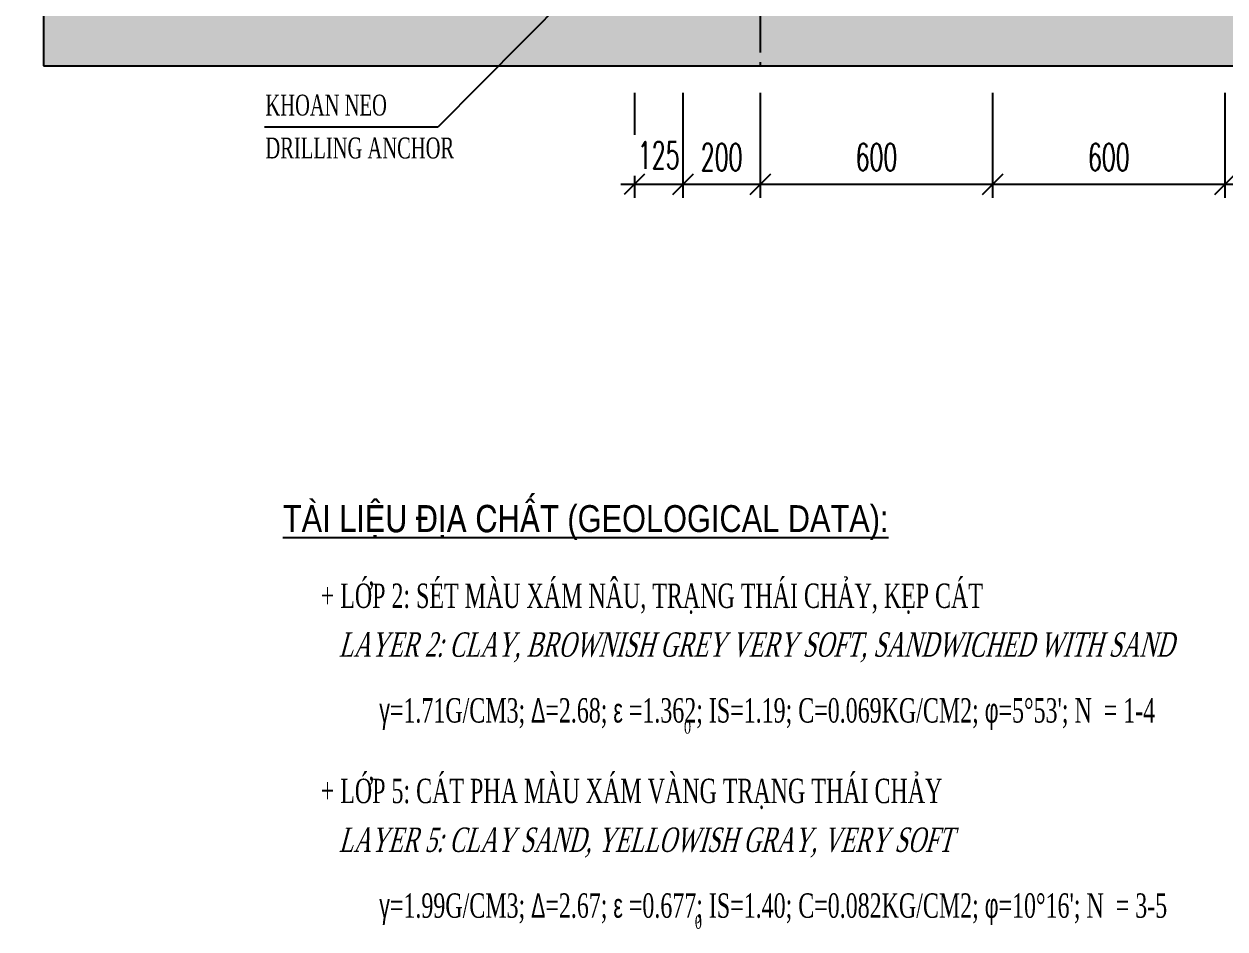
# Model space of a CAD drawing. Extents: x 9472 to 112692, y 46655 to 72187.
# Drawn here: x 97672 to 100773, y 63190 to 65527 of the extents above; entities that cross this region are included whole.
import ezdxf

# ---------------------------------------------------------------- set-up
doc = ezdxf.new("R2010")
doc.units = 0
doc.header["$LTSCALE"] = 10
doc.header["$MEASUREMENT"] = 0
doc.linetypes.add('CENTER', pattern=[2, 1.25, -0.25, 0.25, -0.25])
doc.layers.get('0').update_dxf_attribs({"color": 6, "linetype": 'CONTINUOUS'})
for name, color, linetype in [('Hatch', 8, 'CONTINUOUS'), ('Hatch coc', 8, 'CONTINUOUS'), ('Kich thuoc', 2, 'CONTINUOUS'), ('Net vang', 8, 'CONTINUOUS'), ('Text', 4, 'CONTINUOUS'), ('Tim', 8, 'CENTER')]:
    doc.layers.add(name, color=color, linetype=linetype)
doc.styles.add('Kichthuoc', font='romans.shx', dxfattribs={"width": 0.6})
doc.styles.get("Standard").update_dxf_attribs({"font": 'vntimeh.shx', "width": 0.65})
doc.styles.add('Ten', font='Vharialn.ttf')
doc.dimstyles.new('Dim 350', dxfattribs={"dimscale": 350, "dimtxt": 0.2, "dimasz": 0.15, "dimexe": 0.1, "dimexo": 0.2, "dimgap": 0.1, "dimtad": 1, "dimdec": 0, "dimlfac": -1, "dimzin": 0, "dimdsep": 46, "dimtxsty": 'Kichthuoc', "dimblk": 'OBLIQUE', "dimcen": 0.1, "dimdle": 0.1, "dimclrd": 2, "dimclre": 2, "dimclrt": 4, "dimadec": 0, "dimazin": 0, "dimtfac": 1, "dimtdec": 0, "dimtix": 1, "dimtmove": 2, "dimatfit": 3, "dimfxl": 1, "dimtfill": 1, "dimtolj": 1, "dimtzin": 0, "dimarcsym": 0})
doc.dimstyles.new('Le 350', dxfattribs={"dimscale": 350, "dimtxt": 0.2, "dimasz": 0.15, "dimexe": 0.1, "dimexo": 0.2, "dimgap": 0.1, "dimtad": 1, "dimdec": 0, "dimzin": 0, "dimdsep": 46, "dimtxsty": 'Kichthuoc', "dimblk": 'ARCHTICK', "dimcen": 0, "dimdle": 0.1, "dimclrd": 2, "dimclre": 2, "dimclrt": 256, "dimadec": 0, "dimazin": 0, "dimtfac": 1, "dimtdec": 0, "dimtix": 1, "dimtmove": 2, "dimatfit": 3, "dimfxl": 1, "dimtolj": 1, "dimtzin": 0, "dimarcsym": 0})

# ---------------------------------------------------------------- blocks, each defined once
blk = doc.blocks.new('_Oblique')
at = {"color": 0, "linetype": 'ByBlock', "lineweight": -2}
blk.add_line((-0.5, -0.5), (0.5, 0.5), dxfattribs=at)
blk = doc.blocks.new('*D30')
at = {"layer": 'Kich thuoc', "color": 2, "lineweight": -2}
for p, q in [((100773.2, 65348.7), (100773.2, 65077.7)), ((101373.2, 65348.7), (101373.2, 65077.7)), ((100738.2, 65112.7), (101408.2, 65112.7))]:
    blk.add_line(p, q, dxfattribs=at)
at = {"layer": 'Kich thuoc', "color": 2, "lineweight": -2, "xscale": 52.5, "yscale": 52.5, "zscale": 52.5, "rotation": 180}
blk.add_blockref('_Oblique', (100773.2, 65112.7), dxfattribs=at)
at = {"layer": 'Kich thuoc', "color": 2, "lineweight": -2, "xscale": 52.5, "yscale": 52.5, "zscale": 52.5}
blk.add_blockref('_Oblique', (101373.2, 65112.7), dxfattribs=at)
at = {"layer": 'Kich thuoc', "color": 4, "insert": (101073.2, 65182.7), "char_height": 70, "attachment_point": 5, "style": 'Kichthuoc', "bg_fill": 3, "box_fill_scale": 1.25, "bg_fill_color": 9, "bg_fill_true_color": 13158600, "bg_fill_transparency": 11732736}
blk.add_mtext('\\A1;600', dxfattribs=at)
blk = doc.blocks.new('*D34')
at = {"layer": 'Kich thuoc', "color": 2, "lineweight": -2}
for p, q in [((99573.2, 65348.7), (99573.2, 65077.7)), ((100173.2, 65348.7), (100173.2, 65077.7)), ((99538.2, 65112.7), (100208.2, 65112.7))]:
    blk.add_line(p, q, dxfattribs=at)
at = {"layer": 'Kich thuoc', "color": 2, "lineweight": -2, "xscale": 52.5, "yscale": 52.5, "zscale": 52.5, "rotation": 180}
blk.add_blockref('_Oblique', (99573.2, 65112.7), dxfattribs=at)
at = {"layer": 'Kich thuoc', "color": 2, "lineweight": -2, "xscale": 52.5, "yscale": 52.5, "zscale": 52.5}
blk.add_blockref('_Oblique', (100173.2, 65112.7), dxfattribs=at)
at = {"layer": 'Kich thuoc', "color": 4, "insert": (99873.2, 65182.7), "char_height": 70, "attachment_point": 5, "style": 'Kichthuoc', "bg_fill": 3, "box_fill_scale": 1.25, "bg_fill_color": 9, "bg_fill_true_color": 13158600, "bg_fill_transparency": 3747904}
blk.add_mtext('\\A1;600', dxfattribs=at)
blk = doc.blocks.new('*D35')
at = {"layer": 'Kich thuoc', "color": 2, "lineweight": -2}
for p, q in [((99248.2, 65348.7), (99248.2, 65077.7)), ((99373.2, 65348.7), (99373.2, 65077.7)), ((99213.2, 65112.7), (99408.2, 65112.7))]:
    blk.add_line(p, q, dxfattribs=at)
at = {"layer": 'Kich thuoc', "color": 4, "insert": (99310.7, 65187.7), "char_height": 70, "attachment_point": 5, "style": 'Kichthuoc', "bg_fill": 3, "box_fill_scale": 1.25, "bg_fill_color": 9, "bg_fill_true_color": 13158600, "bg_fill_transparency": 15242508}
blk.add_mtext('\\A1;125', dxfattribs=at)
at = {"layer": 'Kich thuoc', "color": 2, "lineweight": -2, "xscale": 52.5, "yscale": 52.5, "zscale": 52.5, "rotation": 180}
blk.add_blockref('_Oblique', (99248.2, 65112.7), dxfattribs=at)
at = {"layer": 'Kich thuoc', "color": 2, "lineweight": -2, "xscale": 52.5, "yscale": 52.5, "zscale": 52.5}
blk.add_blockref('_Oblique', (99373.2, 65112.7), dxfattribs=at)
blk = doc.blocks.new('*D36')
at = {"layer": 'Kich thuoc', "color": 2, "lineweight": -2}
for p, q in [((100173.2, 65348.7), (100173.2, 65077.7)), ((100773.2, 65348.7), (100773.2, 65077.7)), ((100138.2, 65112.7), (100808.2, 65112.7))]:
    blk.add_line(p, q, dxfattribs=at)
at = {"layer": 'Kich thuoc', "color": 2, "lineweight": -2, "xscale": 52.5, "yscale": 52.5, "zscale": 52.5, "rotation": 180}
blk.add_blockref('_Oblique', (100173.2, 65112.7), dxfattribs=at)
at = {"layer": 'Kich thuoc', "color": 2, "lineweight": -2, "xscale": 52.5, "yscale": 52.5, "zscale": 52.5}
blk.add_blockref('_Oblique', (100773.2, 65112.7), dxfattribs=at)
at = {"layer": 'Kich thuoc', "color": 4, "insert": (100473.2, 65182.7), "char_height": 70, "attachment_point": 5, "style": 'Kichthuoc', "bg_fill": 3, "box_fill_scale": 1.25, "bg_fill_color": 9, "bg_fill_true_color": 13158600, "bg_fill_transparency": 3747904}
blk.add_mtext('\\A1;600', dxfattribs=at)
blk = doc.blocks.new('_ArchTick')
at = {"color": 0, "linetype": 'ByBlock', "const_width": 0.15}
blk.add_lwpolyline([(-0.5, -0.5), (0.5, 0.5)], dxfattribs=at)
blk = doc.blocks.new('*D157')
at = {"layer": 'Hatch', "color": 2, "lineweight": -2}
for p, q in [((99373.2, 65348.7), (99373.2, 65077.7)), ((99573.2, 65348.7), (99573.2, 65077.7)), ((99338.2, 65112.7), (99608.2, 65112.7))]:
    blk.add_line(p, q, dxfattribs=at)
at = {"layer": 'Hatch', "color": 2, "lineweight": -2, "xscale": 52.5, "yscale": 52.5, "zscale": 52.5, "rotation": 180}
blk.add_blockref('_Oblique', (99373.2, 65112.7), dxfattribs=at)
at = {"layer": 'Hatch', "color": 2, "lineweight": -2, "xscale": 52.5, "yscale": 52.5, "zscale": 52.5}
blk.add_blockref('_Oblique', (99573.2, 65112.7), dxfattribs=at)
at = {"layer": 'Hatch', "color": 4, "insert": (99473.2, 65182.7), "char_height": 70, "attachment_point": 5, "style": 'Kichthuoc', "bg_fill": 3, "box_fill_scale": 1.25, "bg_fill_color": 9, "bg_fill_true_color": 13158600, "bg_fill_transparency": 11732736}
blk.add_mtext('\\A1;200', dxfattribs=at)

msp = doc.modelspace()

# ---------------------------------------------------------------- linework, layer by layer
at = {"layer": 'Hatch coc'}
msp.add_lwpolyline([(97721.9, 68853.4), (97721.9, 67943.7), (97771.9, 67943.7), (97671.9, 67883.7), (97721.9, 67883.7), (97721.9, 65418.7)], dxfattribs=at)
at = {"layer": 'Net vang'}
msp.add_lwpolyline([(97721.9, 65418.7), (101727.3, 65418.7), (101727.3, 65468.7), (101787.3, 65368.7), (101787.3, 65418.7), (108214, 65418.7)], dxfattribs=at)

# ---------------------------------------------------------------- texts
at = {"layer": 'Text'}
for s, height, width, p in [('khoan neo', 54, 0.65, (98295.3, 65290.2)), ('drilling anchor', 54, 0.65, (98295.3, 65179.4)), ('+ líp 2: sÐt mµu x¸m n©u, tr¹ng th¸i ch¶y, kÑp c¸t', 63, 0.65, (98438.2, 64018.7)), ('0', 34.7, 0.7, (99376.1, 63694.2)), ('+ líp 5: c¸t pha mµu x¸m vµng tr¹ng th¸i ch¶y', 63, 0.65, (98438.2, 63514.7)), ('0', 34.7, 0.7, (99404.3, 63190.2))]:
    msp.add_text(s, height=height, dxfattribs=dict(at, width=width)).set_placement(p)
at = {"layer": 'Text', "style": 'Ten'}
msp.add_text('%%uTµi liÖu ®Þa chÊt (geological data):', height=69.3, dxfattribs=at).set_placement((98340.3, 64214.8))
at = {"layer": 'Text', "oblique": 15, "width": 0.65}
for s, p in [('   layer 2: clay, brownish grey very soft, sandwiched with sand', (98438.2, 63892.7)), ('   layer 5: clay sand, yellowish gray, very soft', (98438.2, 63388.7))]:
    msp.add_text(s, height=63, dxfattribs=at).set_placement(p)
at = {"layer": 'Text', "char_height": 63, "width": 13860, "attachment_point": 7}
for s, insert in [("{\\Fgreeks.shx|c1;g}=1.71g/cm3; {\\Fgreeks.shx|c0;D}=2.68; {\\Fgreeks.shx|c1;e} =1.362; iS=1.19; C=0.069kg/cm2; {\\Fgreeks.shx|c1;f}=5°53'; n  = 1-4", (98589.4, 63703.7)), ("{\\Fgreeks.shx|c1;g}=1.99g/cm3; {\\Fgreeks.shx|c0;D}=2.67; {\\Fgreeks.shx|c1;e} =0.677; iS=1.40; C=0.082kg/cm2; {\\Fgreeks.shx|c1;f}=10°16'; n  = 3-5", (98589.4, 63199.7))]:
    msp.add_mtext(s, dxfattribs=dict(at, insert=insert))

# ---------------------------------------------------------------- leaders
at = {"layer": 'Kich thuoc'}
msp.add_leader([(99073.3, 65597.1), (98740.8, 65260.6), (98293.3, 65260.6)], dimstyle='Le 350', override={"dimtad": 0, "dimclrd": 256}, dxfattribs=at)

# ---------------------------------------------------------------- next in the draw order: dimensions: what is measured, and where the dimension line sits
dim = msp.add_linear_dim(base=(99373.2, 65112.7), p1=(99248.2, 65418.7), p2=(99373.2, 65418.7), dimstyle='Dim 350', dxfattribs=at)
dim.commit()
dim.dimension.update_dxf_attribs({"geometry": '*D35', "text_midpoint": (99310.7, 65187.7), "dimtype": 160})
for base, p1, p2, picture, middle in [((100173.2, 65112.7), (99573.2, 65418.7), (100173.2, 65418.7), '*D34', (99873.2, 65182.7)), ((101373.2, 65112.7), (100773.2, 65418.7), (101373.2, 65418.7), '*D30', (101073.2, 65182.7))]:
    dim = msp.add_linear_dim(base=base, p1=p1, p2=p2, dimstyle='Dim 350', dxfattribs=at)
    dim.commit()
    dim.dimension.update_dxf_attribs({"geometry": picture, "text_midpoint": middle})

# ---------------------------------------------------------------- next in the draw order: hatches: boundary and pattern name
at = {"layer": 'Hatch'}
h = msp.add_hatch(dxfattribs=at)
h.set_pattern_fill('CORK', color=256, scale=500, style=0)
h.set_pattern_definition([(0, (0, 0), (0, 62.5), []), (135, (31.25, -31.25), (-125, -125), [88.38835, -88.38835]), (135, (46.88, -31.25), (-125, -125), [88.38835, -88.38835]), (135, (62.5, -31.25), (-125, -125), [88.38835, -88.38835])])
h.paths.add_polyline_path([(107705.4, 65797.2, -0.087451), (107682.2, 65820.4, -0.087526), (107705.4, 65797.2, 0.414257), (107836.8, 65820.4, 0.520567), (107999.6, 65820.4, 0.520567), (107999.6, 65974.9, 0.07201), (108019.3, 65993.4), (104309.8, 65993.4, 0.07201), (104329.5, 65974.9, 0.520567), (104329.5, 65820.4, 0.414257), (104460.9, 65797.2, -0.087526), (104484.1, 65820.4, -0.087451), (104460.9, 65797.2, 0.41417), (104484.1, 65665.9, 0.520567), (104638.7, 65665.9, 0.520567), (104793.3, 65665.9, 0.520567), (104964.2, 65665.9, 0.520567), (105118.8, 65665.9, 0.520567), (105273.5, 65665.9, 0.520567), (105436.2, 65665.9, 0.520567), (105599, 65665.9, 0.520567), (105769.9, 65665.9, 0.520567), (105940.7, 65665.9, 0.520567), (106095.4, 65665.9, 0.520567), (106250, 65665.9, 0.520567), (106412.7, 65665.9, 0.520567), (106567.4, 65665.9, 0.520567), (106730.1, 65665.9, 0.520567), (106884.7, 65665.9, 0.520567), (107039.3, 65665.9, 0.520567), (107202.1, 65665.9, 0.520567), (107373, 65665.9, 0.520567), (107527.6, 65665.9, 0.520567), (107682.2, 65665.9, 0.41417)], flags=17)
h.paths.add_polyline_path([(99154, 65989.3), (99104.7, 65693.4), (99015.9, 65708.2), (99065.2, 66004.1)], flags=16)
h.paths.add_polyline_path([(99014.7, 65933), (98991.2, 65791.9), (98887.6, 65809.2), (98911.1, 65950.2)], flags=24)
h.paths.add_polyline_path([(99906.4, 65895.4), (99930, 65754.4), (99826.4, 65737.1), (99802.9, 65878.2)], flags=24)
h.paths.add_polyline_path([(103249.3, 65919.7), (103338.1, 65919.7), (103338.1, 65995), (103249.3, 65995)], flags=24)
h.paths.add_polyline_path([(99285.5, 66091.4), (99435.9, 66091.4), (99435.9, 66152.8), (99285.5, 66152.8)], flags=9)
h.paths.add_polyline_path([(99285.5, 65841.5), (99435.9, 65841.5), (99435.9, 65902.8), (99285.5, 65902.8)], flags=24)
edge = h.paths.add_edge_path()
edge.add_arc((103293.7, 65957.4), 54, 0, 360)
edge = h.paths.add_edge_path()
edge.add_line((108214, 65993.4), (108019.3, 65993.4))
edge.add_arc((107945.5, 66052.1), 94.3, 305, 321.4751, ccw=False)
edge.add_arc((107945.5, 65897.6), 94.3, -55, 55, ccw=False)
edge.add_arc((107918.2, 65877.4), 99.3, 215, 325, ccw=False)
edge.add_arc((107759.5, 65874.5), 94.4, 234.9915, 325, ccw=False)
edge.add_arc((107628.1, 65743.1), 94.3, -55, 34.9915, ccw=False)
edge.add_arc((107604.9, 65720), 94.4, 215, 325, ccw=False)
edge.add_arc((107450.3, 65720), 94.4, 215, 325, ccw=False)
edge.add_arc((107287.5, 65725.7), 104.3, 215, 325, ccw=False)
edge.add_arc((107120.7, 65722.9), 99.3, 215, 325, ccw=False)
edge.add_arc((106962, 65720), 94.4, 215, 325, ccw=False)
edge.add_arc((106807.4, 65720), 94.4, 215, 325, ccw=False)
edge.add_arc((106648.7, 65722.9), 99.3, 215, 325, ccw=False)
edge.add_arc((106490, 65720), 94.4, 215, 325, ccw=False)
edge.add_arc((106331.4, 65722.9), 99.3, 215, 325, ccw=False)
edge.add_arc((106172.7, 65720), 94.4, 215, 325, ccw=False)
edge.add_arc((106018.1, 65720), 94.4, 215, 325, ccw=False)
edge.add_arc((105855.3, 65725.7), 104.3, 215, 325, ccw=False)
edge.add_arc((105684.4, 65725.7), 104.3, 215, 325, ccw=False)
edge.add_arc((105517.6, 65722.9), 99.3, 215, 325, ccw=False)
edge.add_arc((105354.8, 65722.9), 99.3, 215, 325, ccw=False)
edge.add_arc((105196.1, 65720), 94.4, 215, 325, ccw=False)
edge.add_arc((105041.5, 65720), 94.4, 215, 325, ccw=False)
edge.add_arc((104878.8, 65725.7), 104.3, 215, 325, ccw=False)
edge.add_arc((104716, 65720), 94.4, 215, 325, ccw=False)
edge.add_arc((104561.4, 65720), 94.4, 215, 325, ccw=False)
edge.add_arc((104538.2, 65743.1), 94.3, 145.0085, 235, ccw=False)
edge.add_arc((104406.8, 65874.5), 94.4, 215, 305.0085, ccw=False)
edge.add_arc((104383.6, 65897.6), 94.3, 125, 235, ccw=False)
edge.add_arc((104383.6, 66052.1), 94.3, 218.5249, 235, ccw=False)
edge.add_line((104309.8, 65993.4), (104285.2, 65993.4))
edge.add_line((104285.2, 65993.4), (104285.2, 66072.7))
edge.add_line((104285.2, 66072.7), (99258.2, 66102.3))
edge.add_line((99258.2, 66102.3), (99258.2, 65852.4))
edge.add_line((99258.2, 65852.4), (99238.2, 65852.4))
edge.add_line((99238.2, 65852.4), (99238.2, 66102.4))
edge.add_line((99238.2, 66102.4), (97721.9, 66111.4))
edge.add_line((97721.9, 66111.4), (97721.9, 65418.7))
edge.add_line((97721.9, 65418.7), (101727.3, 65418.7))
edge.add_line((101727.3, 65418.7), (101727.3, 65468.7))
edge.add_line((101727.3, 65468.7), (101787.3, 65368.7))
edge.add_line((101787.3, 65368.7), (101787.3, 65418.7))
edge.add_line((101787.3, 65418.7), (108214, 65418.7))
edge.add_line((108214, 65418.7), (108214, 65993.4))

# ---------------------------------------------------------------- next in the draw order: linework, layer by layer
at = {"layer": 'Tim', "ltscale": 10}
msp.add_line((99573.2, 68778.4), (99573.2, 65418.7), dxfattribs=at)

# ---------------------------------------------------------------- next in the draw order: dimensions: what is measured, and where the dimension line sits
at = {"layer": 'Hatch'}
dim = msp.add_linear_dim(base=(99573.2, 65112.7), p1=(99373.2, 65418.7), p2=(99573.2, 65418.7), dimstyle='Dim 350', override={"dimfxl": 0.25}, dxfattribs=at)
dim.commit()
dim.dimension.update_dxf_attribs({"geometry": '*D157', "text_midpoint": (99473.2, 65182.7)})
at = {"layer": 'Kich thuoc'}
dim = msp.add_linear_dim(base=(100773.2, 65112.7), p1=(100173.2, 65418.7), p2=(100773.2, 65418.7), dimstyle='Dim 350', dxfattribs=at)
dim.commit()
dim.dimension.update_dxf_attribs({"geometry": '*D36', "text_midpoint": (100473.2, 65182.7)})

doc.saveas('drawing.dxf')
